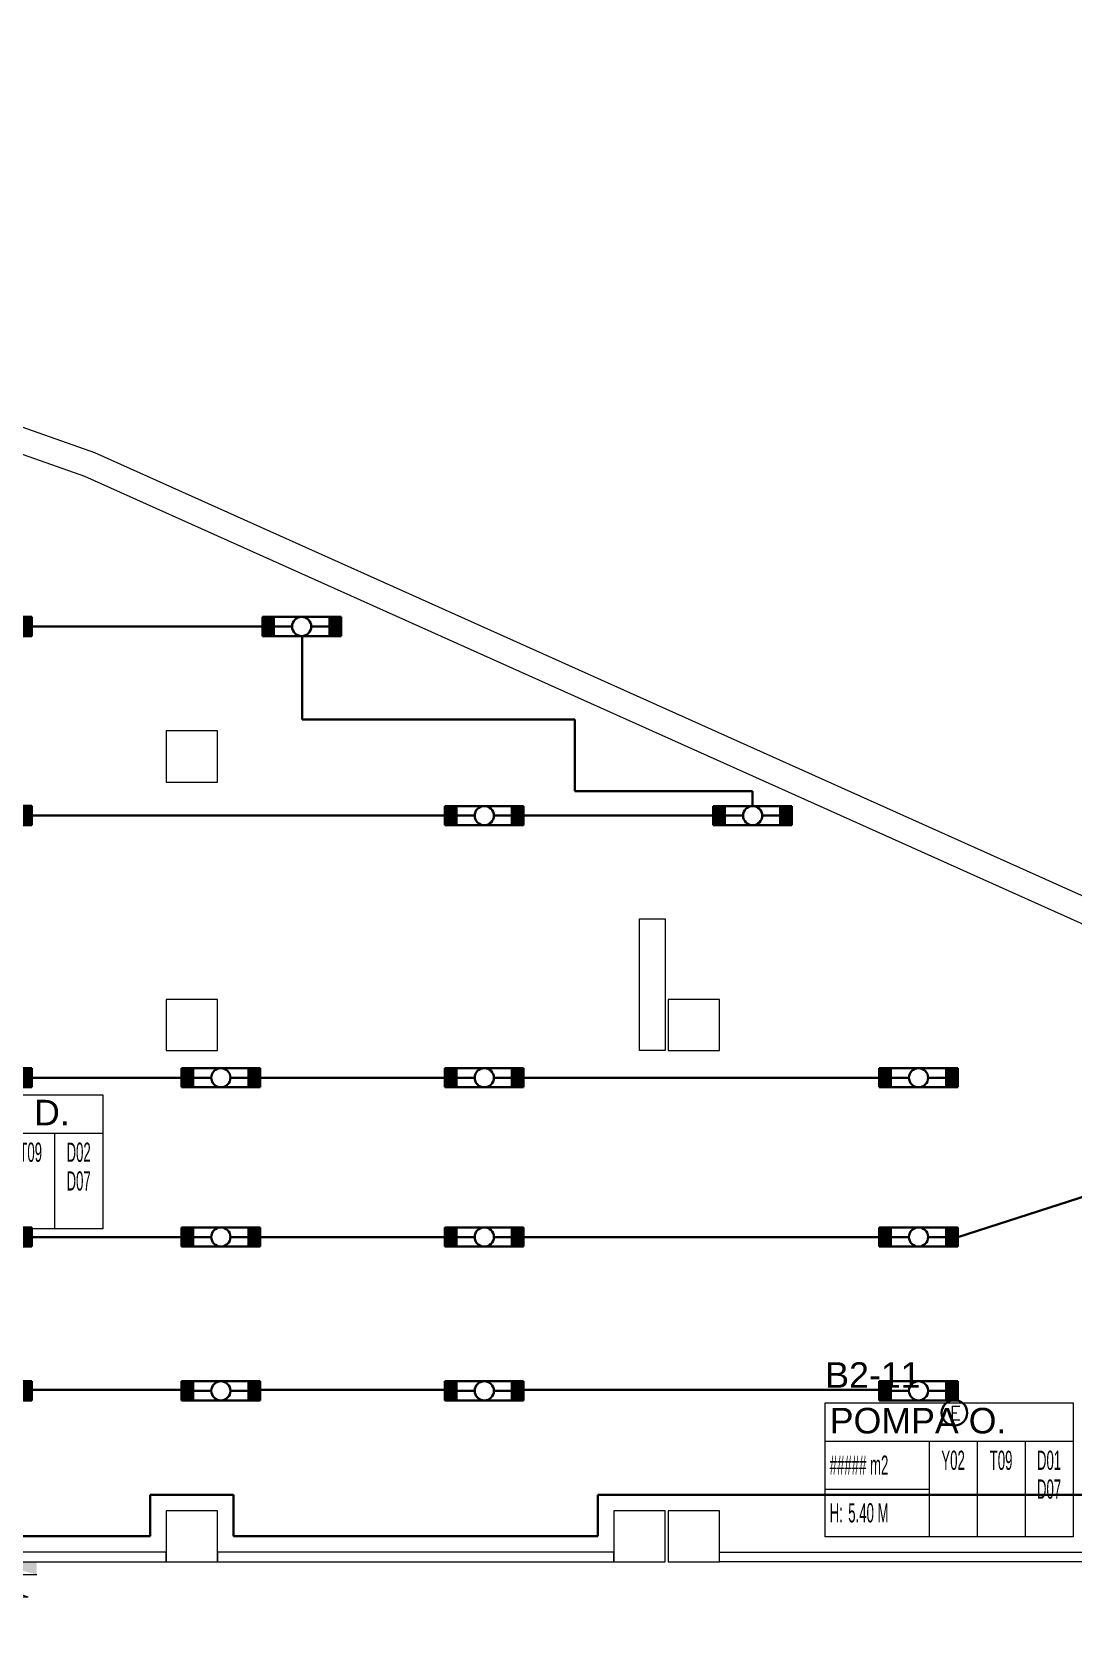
# Model space of a CAD drawing. Header units: metres. Extents: x -13316 to 152404, y -3899 to 30226.
# Drawn here: x 6850 to 8478, y 5013 to 7513 of the extents above; entities that cross this region are included whole.
import ezdxf
from ezdxf.enums import TextEntityAlignment as Align

# ---------------------------------------------------------------- set-up
doc = ezdxf.new("R2010")
doc.units = ezdxf.units.M
doc.header["$LTSCALE"] = 100
doc.header["$MEASUREMENT"] = 0
doc.layers.get('0').update_dxf_attribs({"color": 9, "lineweight": 9})
for name, color, linetype, lineweight in [('00', 9, 'Continuous', 9), ('01', 9, 'Continuous', 9), ('21_mahal200', 9, 'Continuous', 9), ('25', 9, 'Continuous', 9), ('32-ekipman', 9, 'Continuous', 9), ('E-1x36 W SIVAÜSTÜ FLUORESAN ARMATÜR (ETANŞ)', 7, 'Continuous', 30), ('E-2x36 W SIVAÜSTÜ FLUORESAN ARMATÜR (ETANŞ)', 7, 'Continuous', 30), ('E-ACİL AYDINLATMA KİTİ', 7, 'Continuous', 30), ('E-KABLO', 7, 'Continuous', 30)]:
    doc.layers.add(name, color=color, linetype=linetype, lineweight=lineweight)
doc.styles.add('Arial', font='arial.ttf', dxfattribs={"height": 2.5})
doc.styles.add('E-YAZI', font='txttw.shx')
doc.styles.add('MuuM_TEXT-STANDART', font='ARIALN.TTF')
doc.dimstyles.new('MuuM_DIM200', dxfattribs={"dimscale": 20, "dimtxt": 2, "dimasz": 1, "dimexe": 1, "dimexo": 1, "dimgap": 1, "dimtad": 1, "dimdec": 1, "dimrnd": 0.5, "dimdsep": 46, "dimtxsty": 'MuuM_TEXT-STANDART', "dimblk": 'ARCHTICK', "dimcen": 0, "dimdle": 0.15, "dimclrd": 256, "dimclre": 256, "dimclrt": 256, "dimadec": 0, "dimazin": 0, "dimtfac": 5, "dimtdec": 1, "dimtix": 1, "dimtmove": 2, "dimatfit": 3, "dimldrblk": 'DOT', "dimfxl": 3, "dimfxlon": 1, "dimtolj": 1, "dimlwd": -1, "dimlwe": -1, "dimarcsym": 0})

# ---------------------------------------------------------------- blocks, each defined once
blk = doc.blocks.new('_ArchTick')
at = {"color": 0, "linetype": 'ByBlock', "const_width": 0.15}
blk.add_lwpolyline([(-0.5, -0.5), (0.5, 0.5)], dxfattribs=at)
blk = doc.blocks.new('*D648')
at = {"layer": '25', "transparency": 16777216}
for p, q in [((3774.6, 5135), (3774.6, 5155)), ((3834.6, 5135), (3754.6, 5135)), ((3774.6, 5120), (3774.6, 5135)), ((3834.6, 5120), (3754.6, 5120)), ((3774.6, 5120), (3774.6, 5100))]:
    blk.add_line(p, q, dxfattribs=at)
at = {"layer": '25', "transparency": 16777216, "xscale": 20, "yscale": 20, "zscale": 20}
for p, rotation in [((3774.6, 5135), 270), ((3774.6, 5120), 90)]:
    blk.add_blockref('_ArchTick', p, dxfattribs=dict(at, rotation=rotation))
at = {"layer": '25', "transparency": 16777216, "insert": (3734.2, 5127.5), "char_height": 40, "attachment_point": 5, "rotation": 90, "style": 'MuuM_TEXT-STANDART'}
blk.add_mtext('\\A1;15', dxfattribs=at)
blk = doc.blocks.new('_Dot')
at = {"color": 0, "linetype": 'ByBlock', "lineweight": -2}
blk.add_line((-0.5, 0), (-1, 0), dxfattribs=at)
at = {"color": 0, "linetype": 'ByBlock', "const_width": 0.5}
blk.add_lwpolyline([(-0.25, 0, 1), (0.25, 0, 1)], format="xyb", close=True, dxfattribs=at)
blk = doc.blocks.new('100_2x36 W SIVAÜSTÜ FLUORESAN ARMATÜR (ETANŞ)')
at = {"layer": 'E-2x36 W SIVAÜSTÜ FLUORESAN ARMATÜR (ETANŞ)', "color": 4}
for p, q in [((-6.15, 1.5), (6.15, 1.5)), ((-6.15, 1.5), (-6.15, -1.5)), ((-1.5, 0), (-6.15, 0)), ((1.5, 0), (6.15, 0)), ((6.15, 1.5), (6.15, -1.5)), ((-6.15, -1.5), (6.15, -1.5))]:
    blk.add_line(p, q, dxfattribs=at)
blk.add_circle((0, 0), 1.5, dxfattribs=at)
for points in [[(-4.15, 1.5), (-4.15, -1.5), (-6.15, 1.5), (-6.15, -1.5)], [(4.15, 1.5), (4.15, -1.5), (6.15, 1.5), (6.15, -1.5)]]:
    blk.add_solid(points, dxfattribs=at)
blk = doc.blocks.new('100_ACİL AYDINLATMA KİTİ')
at = {"layer": 'E-ACİL AYDINLATMA KİTİ', "color": 3}
blk.add_circle((0, 0), 1.25, dxfattribs=at)
at = {"layer": 'E-ACİL AYDINLATMA KİTİ', "color": 3, "style": 'E-YAZI'}
blk.add_text('E', height=1.34, dxfattribs=at).set_placement((-0.45, -0.69))
blk = doc.blocks.new('p-kolon_80x80')
blk.add_lwpolyline([(-40, -40), (40, -40), (40, 40), (-40, 40)], close=True)
blk = doc.blocks.new('2.bod.sitatik')
at = {"layer": '01'}
for points in [[(10945.1, -4163.6), (9032, -3217.5), (6612.7, -2131.8), (4752.4, -1474.9)], [(4764.2, -1436.6), (6627.6, -2094.7), (9049.1, -3181.3), (10964.6, -4128.6)]]:
    blk.add_lwpolyline(points, dxfattribs=at)
blk.add_lwpolyline([(7520, -3030), (7480, -3030), (7480, -2824), (7520, -2824)], close=True, dxfattribs=at)
for p in [(6780, -2570), (6780, -2990), (7565, -2990), (6780, -3790), (7480, -3790), (7565, -3790)]:
    blk.add_blockref('p-kolon_80x80', p, dxfattribs=at)
blk = doc.blocks.new('YD-72-20')
at = {"linetype": 'Continuous'}
for p, q in [((0, 0.714), (-0.028, 0.634)), ((0, 0.714), (0.028, 0.634)), ((0, 0.434), (0, 0.714)), ((-0.225, 0.355), (0.225, 0.355)), ((-0.225, 0.355), (0, 0.276)), ((0.225, 0.355), (0, 0.434)), ((0, 0.058), (0, 0.276)), ((0.36, 0), (-0.36, 0)), ((0.36, 0), (0.36, -0.2))]:
    blk.add_line(p, q, dxfattribs=at)
blk.add_solid([(0.36, -0.2), (-0.36, 0), (-0.36, -0.2)])
blk = doc.blocks.new('A$C29B32992')
at = {"xscale": 100, "yscale": 100, "zscale": 100, "rotation": 180}
blk.add_blockref('YD-72-20', (6501.4, -6110.1), dxfattribs=at)
blk = doc.blocks.new('0_roomno2')
blk.add_lwpolyline([(19.38, -10.5), (0, -10.5), (0, 0), (19.38, 0)], close=True)
for points in [[(0, -3), (19.38, -3)], [(8.12, -3), (8.12, -10.5)], [(11.88, -3), (11.88, -10.5)], [(15.62, -3), (15.62, -10.5)], [(0, -6.75), (8.12, -6.75)]]:
    blk.add_lwpolyline(points)
at = {"style": 'MuuM_TEXT-STANDART', "width": 0.6}
blk.add_text('H:', height=1.5, dxfattribs=at).set_placement((0.35, -8.61), align=Align.MIDDLE_LEFT)
at = {"style": 'Arial'}
blk.add_attdef('ODANO', (0, 1.17), '', height=2, dxfattribs=at)
blk.add_attdef('MEKANADI', text='', height=2, dxfattribs=at).set_placement((0.35, -3), align=Align.BOTTOM_LEFT)
at = {"style": 'MuuM_TEXT-STANDART', "width": 0.6}
for tag, p in [('YER01', (10, -4.5)), ('TAVAN01', (13.75, -4.5)), ('DUVAR01', (17.5, -4.5)), ('YER02', (10, -6.75)), ('TAVAN02', (13.75, -6.75)), ('DUVAR02', (17.5, -6.75)), ('YER03', (10, -9)), ('TAVAN03', (13.75, -9)), ('DUVAR03', (17.5, -9))]:
    blk.add_attdef(tag, text='', height=1.5, dxfattribs=at).set_placement(p, align=Align.MIDDLE_CENTER)
for tag, p in [('M2', (0.35, -4.88)), ('TEMIZTAVANYUKSEKLIGI', (1.8, -8.61))]:
    blk.add_attdef(tag, text='', height=1.5, dxfattribs=at).set_placement(p, align=Align.MIDDLE_LEFT)
blk = doc.blocks.new('2.bod.Mimari')
at = {"layer": '00'}
for points in [[(6740, -3815), (6140, -3815), (6140, -3830), (6740, -3830), (6740, -3815)], [(6820, -3830), (7440, -3830), (7440, -3815), (6820, -3815), (6820, -3830)]]:
    blk.add_lwpolyline(points, dxfattribs=at)
blk.add_lwpolyline([(8180, -3830), (7605, -3830), (7605, -3815), (8180, -3815)], close=True, dxfattribs=at)
at = {"layer": '21_mahal200'}
ref = blk.add_blockref('0_roomno2', (6252.96, -3099.14), dxfattribs=dict(at, xscale=20, yscale=20, zscale=20))
ref.add_attrib('ODANO', 'B2-10', (6252.96, -3075.74), dxfattribs={"layer": '0', "height": 40, "style": 'Arial'})
ref.add_attrib('MEKANADI', 'YEDEK P. D.', dxfattribs={"layer": '0', "height": 40, "style": 'Arial'}).set_placement((6259.96, -3159.14), align=Align.BOTTOM_LEFT)
ref.add_attrib('M2', '###### m2', dxfattribs={"layer": '0', "height": 30, "style": 'MuuM_TEXT-STANDART', "width": 0.6}).set_placement((6259.96, -3196.64), align=Align.MIDDLE_LEFT)
ref.add_attrib('TEMIZTAVANYUKSEKLIGI', '5.40 M', dxfattribs={"layer": '0', "height": 30, "style": 'MuuM_TEXT-STANDART', "width": 0.6}).set_placement((6288.96, -3271.3), align=Align.MIDDLE_LEFT)
ref.add_attrib('YER01', 'Y02', dxfattribs={"layer": '0', "height": 30, "style": 'MuuM_TEXT-STANDART', "width": 0.6}).set_placement((6452.96, -3189.14), align=Align.MIDDLE_CENTER)
ref.add_attrib('TAVAN01', 'T09', dxfattribs={"layer": '0', "height": 30, "style": 'MuuM_TEXT-STANDART', "width": 0.6}).set_placement((6527.96, -3189.14), align=Align.MIDDLE_CENTER)
ref.add_attrib('DUVAR01', 'D02', dxfattribs={"layer": '0', "height": 30, "style": 'MuuM_TEXT-STANDART', "width": 0.6}).set_placement((6602.96, -3189.14), align=Align.MIDDLE_CENTER)
ref.add_attrib('DUVAR02', 'D07', dxfattribs={"layer": '0', "height": 30, "style": 'MuuM_TEXT-STANDART', "width": 0.6}).set_placement((6602.96, -3234.14), align=Align.MIDDLE_CENTER)
ref = blk.add_blockref('0_roomno2', (7770.45, -3581.11), dxfattribs=dict(at, xscale=20, yscale=20, zscale=20))
ref.add_attrib('ODANO', 'B2-11', (7770.45, -3557.71), dxfattribs={"layer": '0', "height": 40, "style": 'Arial'})
ref.add_attrib('MEKANADI', 'POMPA O.', dxfattribs={"layer": '0', "height": 40, "style": 'Arial'}).set_placement((7777.45, -3641.11), align=Align.BOTTOM_LEFT)
ref.add_attrib('M2', '##### m2', dxfattribs={"layer": '0', "height": 30, "style": 'MuuM_TEXT-STANDART', "width": 0.6}).set_placement((7777.45, -3678.61), align=Align.MIDDLE_LEFT)
ref.add_attrib('TEMIZTAVANYUKSEKLIGI', '5.40 M', dxfattribs={"layer": '0', "height": 30, "style": 'MuuM_TEXT-STANDART', "width": 0.6}).set_placement((7806.45, -3753.27), align=Align.MIDDLE_LEFT)
ref.add_attrib('YER01', 'Y02', dxfattribs={"layer": '0', "height": 30, "style": 'MuuM_TEXT-STANDART', "width": 0.6}).set_placement((7970.45, -3671.11), align=Align.MIDDLE_CENTER)
ref.add_attrib('TAVAN01', 'T09', dxfattribs={"layer": '0', "height": 30, "style": 'MuuM_TEXT-STANDART', "width": 0.6}).set_placement((8045.45, -3671.11), align=Align.MIDDLE_CENTER)
ref.add_attrib('DUVAR01', 'D01', dxfattribs={"layer": '0', "height": 30, "style": 'MuuM_TEXT-STANDART', "width": 0.6}).set_placement((8120.45, -3671.11), align=Align.MIDDLE_CENTER)
ref.add_attrib('DUVAR02', 'D07', dxfattribs={"layer": '0', "height": 30, "style": 'MuuM_TEXT-STANDART', "width": 0.6}).set_placement((8120.45, -3716.11), align=Align.MIDDLE_CENTER)
at = {"layer": '32-ekipman'}
blk.add_blockref('A$C29B32992', (0, 2260.12), dxfattribs=at)

msp = doc.modelspace()

# ---------------------------------------------------------------- linework, layer by layer
at = {"layer": 'E-1x36 W SIVAÜSTÜ FLUORESAN ARMATÜR (ETANŞ)', "color": 6}
for p, q in [((7210.23, 6583.37), (6849.98, 6583.37)), ((7272.45, 6437.59), (7272.45, 6568.37)), ((7698.88, 6437.59), (7272.45, 6437.59)), ((7698.88, 6325.6), (7698.88, 6437.59)), ((7976.91, 6325.6), (7698.88, 6325.6)), ((7976.91, 6302.41), (7976.91, 6325.6)), ((6849.98, 6287.48), (7495.78, 6287.48)), ((7618.78, 6287.41), (7915.41, 6287.41)), ((6849.98, 5877.38), (7083.86, 5877.38)), ((7206.86, 5877.38), (7495.78, 5877.38)), ((7618.78, 5877.38), (8174.83, 5877.38)), ((7083.86, 5628.19), (6849.98, 5628.19)), ((7495.78, 5628.19), (7206.86, 5628.19)), ((8174.83, 5628.19), (7618.78, 5628.19)), ((7083.86, 5389.37), (6849.98, 5389.37)), ((7495.78, 5389.37), (7206.86, 5389.37)), ((8174.83, 5389.37), (7618.78, 5389.37))]:
    msp.add_line(p, q, dxfattribs=at)
at = {"layer": 'E-KABLO', "color": 6}
for p, q in [((8297.83, 5628.19), (8950.22, 5837.48)), ((7035, 5225), (7165, 5225)), ((7035, 5225), (7035, 5160)), ((7165, 5225), (7165, 5160)), ((7735, 5225), (7735, 5160)), ((7735, 5225), (8800, 5225)), ((6485, 5160), (7035, 5160)), ((7165, 5160), (7735, 5160))]:
    msp.add_line(p, q, dxfattribs=at)

# ---------------------------------------------------------------- block references
for name in ['2.bod.sitatik', '2.bod.Mimari']:
    msp.add_blockref(name, (320, 8950))
at = {"layer": 'E-2x36 W SIVAÜSTÜ FLUORESAN ARMATÜR (ETANŞ)', "xscale": 10, "yscale": 10, "zscale": 10}
for p in [(6788.48, 6583.37), (7271.73, 6583.37), (6788.48, 6287.48), (7557.28, 6287.41), (7976.91, 6287.41), (6788.48, 5877.38), (7145.36, 5877.38), (7557.28, 5877.38), (8236.33, 5877.38), (6788.48, 5628.19), (7145.36, 5628.19), (7557.28, 5628.19), (8236.33, 5628.19), (6788.48, 5387.48), (7145.36, 5387.48), (7557.28, 5387.48), (8236.33, 5387.48)]:
    msp.add_blockref('100_2x36 W SIVAÜSTÜ FLUORESAN ARMATÜR (ETANŞ)', p, dxfattribs=at)
at = {"layer": 'E-ACİL AYDINLATMA KİTİ', "xscale": 16, "yscale": 16, "zscale": 16}
msp.add_blockref('100_ACİL AYDINLATMA KİTİ', (8292.53, 5353.18), dxfattribs=at)

# ---------------------------------------------------------------- dimensions: what is measured, and where the dimension line sits
at = {"layer": '25'}
dim = msp.add_linear_dim(base=(3774.6, 5135), p1=(3980, 5120), p2=(13637.29, 5135), angle=90, dimstyle='MuuM_DIM200', dxfattribs=at)
dim.commit()
dim.dimension.update_dxf_attribs({"geometry": '*D648', "text_midpoint": (3734.18, 5127.5)})

doc.saveas('drawing.dxf')
